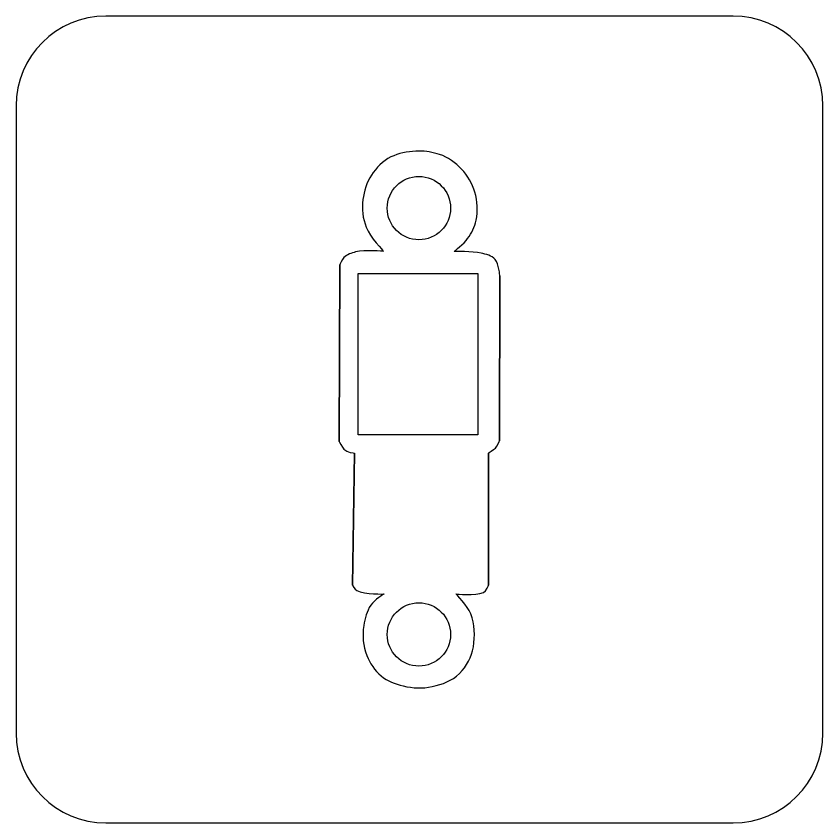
# Model space of a CAD drawing. Extents: x 6 to 284, y 8 to 195.
# Drawn here: x 5.7 to 95.6, y 8.4 to 98.3 of the extents above; entities that cross this region are included whole.
import ezdxf

# ---------------------------------------------------------------- set-up
doc = ezdxf.new("R2010")
doc.units = 0
doc.layers.add('Layer_1', color=7, linetype='CONTINUOUS')

msp = doc.modelspace()

# ---------------------------------------------------------------- linework, layer by layer
at = {"layer": 'Layer_1', "color": 1}
for points in [[(85.585543, 98.261093), (15.718455, 98.261093), (15.718455, 98.261093)], [(5.718307, 88.260947), (5.718307, 18.393308)], [(95.585689, 18.393308), (95.585689, 88.260947)], [(15.718455, 8.393711), (85.585543, 8.393711)]]:
    msp.add_lwpolyline(points, dxfattribs=at)
at = {"layer": 'Layer_1', "color": 7}
for points in [[(50.566286, 83.232209), (50.566286, 83.232209)], [(50.586691, 80.405576), (50.586691, 80.405576)], [(41.766132, 70.566951), (41.698333, 50.890203)], [(43.835407, 69.583017), (57.134026, 69.583017), (57.134026, 51.602924), (43.835407, 51.602924), (43.835407, 69.583017)], [(59.557158, 50.960208), (59.605113, 69.335519)], [(43.394424, 49.589336), (43.191024, 34.877953)], [(58.345586, 34.877953), (58.345586, 49.589336)], [(50.586691, 32.910113), (50.586691, 32.910113)]]:
    msp.add_lwpolyline(points, close=True, dxfattribs=at)
at = {"layer": 'Layer_1', "color": 1}
for points in [[(15.718455, 98.261093), (10.178455, 98.261093), (5.718307, 93.800949), (5.718307, 88.260947)], [(95.585689, 88.260947), (95.585689, 93.800949), (91.125537, 98.261093), (85.585543, 98.261093)], [(5.718307, 18.393308), (5.718307, 12.853291), (10.178455, 8.393711), (15.718455, 8.393711)], [(85.585543, 8.393711), (91.125537, 8.393711), (95.585689, 12.853291), (95.585689, 18.393308)]]:
    msp.add_open_spline(points, degree=3, dxfattribs=at)
at = {"layer": 'Layer_1', "color": 7}
for points in [[(50.227286, 83.223404), (49.313609, 83.178169), (48.289012, 82.975573), (47.4657, 82.576827)], [(50.566286, 83.232209), (50.45338, 83.232207), (50.340373, 83.228992), (50.227286, 83.223404)], [(52.893516, 82.848012), (52.140917, 83.096565), (51.356618, 83.232226), (50.566286, 83.232209)], [(55.335952, 81.219722), (54.666219, 81.93318), (53.82271, 82.541137), (52.893516, 82.848012)], [(47.4657, 82.576827), (46.57285, 82.144409), (45.83577, 81.37254), (45.294463, 80.541189)], [(56.828642, 78.641137), (56.550266, 79.594404), (56.01563, 80.495673), (55.335952, 81.219722)], [(45.294463, 80.541189), (44.771465, 79.737968), (44.484188, 78.775206), (44.344167, 77.827008)], [(47.058363, 76.877248), (47.058303, 78.825913), (48.638025, 80.405635), (50.586691, 80.405576)], [(50.586691, 80.405576), (52.535356, 80.405635), (54.115078, 78.825913), (54.115019, 76.877248)], [(56.964792, 75.520157), (57.168195, 76.541457), (57.120553, 77.641531), (56.828642, 78.641137)], [(44.344167, 77.827008), (44.192038, 76.796823), (44.339143, 75.709901), (44.717341, 74.739649)], [(50.586691, 73.34892), (48.638025, 73.348861), (47.058303, 74.928582), (47.058363, 76.877248)], [(54.115019, 76.877248), (54.115078, 74.928582), (52.535356, 73.348861), (50.586691, 73.34892)], [(56.014496, 73.484519), (56.444049, 74.097796), (56.818541, 74.785829), (56.964792, 75.520157)], [(44.717341, 74.739649), (45.1254, 73.692788), (46.651003, 72.059641), (46.651003, 72.059641)], [(54.521806, 72.059627), (54.521806, 72.059627), (55.6108, 72.908168), (56.014496, 73.484519)], [(43.53002, 71.99184), (43.068486, 71.87747), (42.591047, 71.702605), (42.240731, 71.381094)], [(46.651003, 72.059641), (46.651003, 72.059641), (44.540805, 72.242318), (43.53002, 71.99184)], [(57.507186, 71.85623), (56.537634, 72.084985), (54.521806, 72.059627), (54.521806, 72.059627)], [(42.240731, 71.381094), (42.009241, 71.168643), (41.766132, 70.566951), (41.766132, 70.566951)], [(59.0776, 71.15894), (58.701116, 71.590529), (58.064609, 71.724725), (57.507186, 71.85623)], [(59.605113, 69.335519), (59.605113, 69.335522), (59.493491, 70.682177), (59.0776, 71.15894)], [(41.698333, 50.890203), (41.698333, 50.890203), (42.009272, 50.264406), (42.240731, 50.008259)], [(59.101855, 50.144961), (59.340301, 50.358144), (59.557158, 50.960208), (59.557158, 50.960208)], [(42.240731, 50.008259), (42.565235, 49.649134), (43.394424, 49.589336), (43.394424, 49.589336)], [(58.345586, 49.589336), (58.345586, 49.589336), (58.866707, 49.934728), (59.101855, 50.144961)], [(43.191024, 34.877953), (43.191024, 34.877953), (43.435242, 34.383068), (43.66562, 34.267204)], [(43.66562, 34.267204), (44.575084, 33.809809), (46.719355, 33.894033), (46.719355, 33.894033)], [(57.778938, 34.063807), (58.114277, 34.215792), (58.345586, 34.877953), (58.345586, 34.877953)], [(46.719355, 33.894033), (46.719355, 33.894033), (45.634007, 33.232408), (45.226661, 32.638915)], [(54.725203, 33.894033), (54.725203, 33.894033), (56.851717, 33.643564), (57.778938, 34.063807)], [(56.354046, 31.688619), (56.012111, 32.565562), (54.725203, 33.894033), (54.725203, 33.894033)], [(45.226661, 32.638915), (44.745735, 31.938216), (44.589994, 31.203304), (44.446142, 30.365702)], [(47.058363, 29.381785), (47.058303, 31.330451), (48.638025, 32.910172), (50.586691, 32.910113)], [(50.586691, 32.910113), (52.535356, 32.910172), (54.115078, 31.330451), (54.115019, 29.381785)], [(56.659419, 27.991067), (56.859153, 29.206291), (56.801436, 30.541233), (56.354046, 31.688619)], [(44.446142, 30.365702), (44.253771, 29.245621), (44.377511, 28.101636), (44.785139, 27.040772)], [(50.586691, 25.853454), (48.638023, 25.853395), (47.058303, 27.433117), (47.058363, 29.381785)], [(54.115019, 29.381785), (54.115078, 27.433117), (52.535359, 25.853395), (50.586691, 25.853454)], [(55.098377, 25.039311), (55.902589, 25.837212), (56.475686, 26.873188), (56.659419, 27.991067)], [(44.785139, 27.040772), (45.127486, 26.149804), (45.64658, 25.37918), (46.379805, 24.768112)], [(46.379805, 24.768112), (47.094682, 24.172333), (47.91539, 23.857477), (48.82224, 23.648593)], [(52.07937, 23.580795), (53.253251, 23.84752), (54.243814, 24.191456), (55.098377, 25.039311)], [(48.82224, 23.648593), (49.924225, 23.394765), (50.976634, 23.330241), (52.07937, 23.580795)]]:
    msp.add_open_spline(points, degree=3, dxfattribs=at)

doc.saveas('drawing.dxf')
